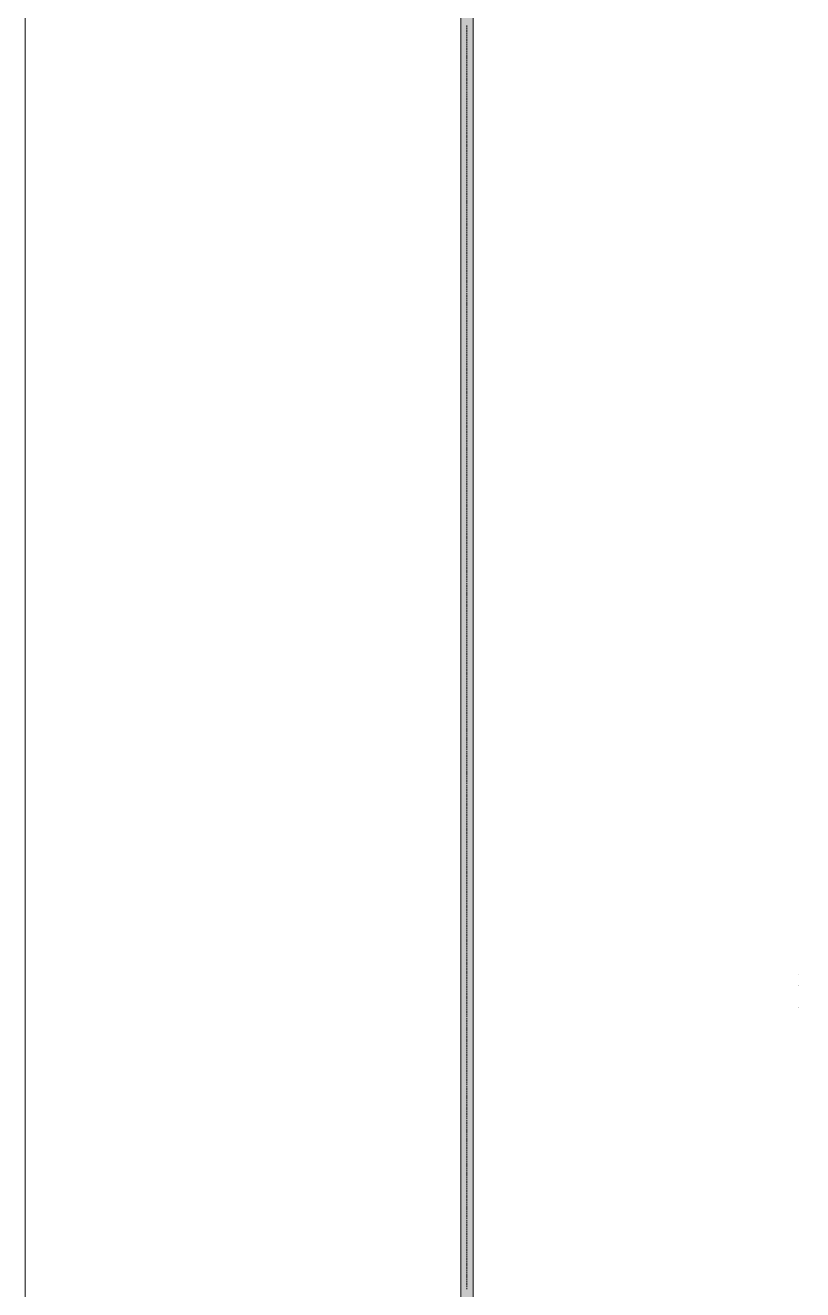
# Model space of a CAD drawing. Header units: millimetres. Extents: x -4415 to 173792, y -78716 to 47289.
# Drawn here: x -4415 to 8789, y -34442 to -12956 of the extents above; entities that cross this region are included whole.
import ezdxf

# ---------------------------------------------------------------- set-up
doc = ezdxf.new("R2010")
doc.units = ezdxf.units.MM

msp = doc.modelspace()

# ---------------------------------------------------------------- hatches: boundary and pattern name
h = msp.add_hatch(color=0)
h.dxf.hatch_style = 2
h.paths.add_polyline_path([(2980, 44393), (3191, 44183), (3191, -75611), (2980, -75821)])
h = msp.add_hatch(color=0)
h.dxf.hatch_style = 2
h.paths.add_polyline_path([(8714, -29088), (8710, -29084), (8714, -29080), (8718, -29084)])
h = msp.add_hatch(color=0)
h.dxf.hatch_style = 2
h.paths.add_polyline_path([(8714, -29088), (8710, -29084), (8714, -29080), (8718, -29084)])
h = msp.add_hatch(color=0)
h.dxf.hatch_style = 2
h.paths.add_polyline_path([(8714, -29088), (8710, -29084), (8714, -29080), (8718, -29084)])
h = msp.add_hatch(color=0)
h.dxf.hatch_style = 2
h.paths.add_polyline_path([(8714, -29271), (8710, -29267), (8714, -29263), (8718, -29267)])
h = msp.add_hatch(color=0)
h.dxf.hatch_style = 2
h.paths.add_polyline_path([(8714, -29271), (8710, -29267), (8714, -29263), (8718, -29267)])
h = msp.add_hatch(color=0)
h.dxf.hatch_style = 2
h.paths.add_polyline_path([(8714, -29271), (8710, -29267), (8714, -29263), (8718, -29267)])
h = msp.add_hatch(color=0)
h.dxf.hatch_style = 2
h.paths.add_polyline_path([(8714, -29331), (8710, -29327), (8714, -29323), (8718, -29327)])
h = msp.add_hatch(color=0)
h.dxf.hatch_style = 2
h.paths.add_polyline_path([(8714, -29331), (8710, -29327), (8714, -29323), (8718, -29327)])
h = msp.add_hatch(color=0)
h.dxf.hatch_style = 2
h.paths.add_polyline_path([(8714, -29331), (8710, -29327), (8714, -29323), (8718, -29327)])
h = msp.add_hatch(color=0)
h.dxf.hatch_style = 2
h.paths.add_polyline_path([(8714, -29644), (8710, -29640), (8714, -29636), (8718, -29640)])
h = msp.add_hatch(color=0)
h.dxf.hatch_style = 2
h.paths.add_polyline_path([(8714, -29644), (8710, -29640), (8714, -29636), (8718, -29640)])
h = msp.add_hatch(color=0)
h.dxf.hatch_style = 2
h.paths.add_polyline_path([(8714, -29897), (8710, -29893), (8714, -29889), (8718, -29893)])
h = msp.add_hatch(color=0)
h.dxf.hatch_style = 2
h.paths.add_polyline_path([(8714, -29897), (8710, -29893), (8714, -29889), (8718, -29893)])
h = msp.add_hatch(color=0)
h.dxf.hatch_style = 2
h.paths.add_polyline_path([(8714, -29897), (8710, -29893), (8714, -29889), (8718, -29893)])
h = msp.add_hatch(color=0)
h.dxf.hatch_style = 2
h.paths.add_polyline_path([(8714, -29901), (8710, -29897), (8714, -29893), (8718, -29897)])

# ---------------------------------------------------------------- linework, layer by layer
at = {"color": 0, "lineweight": 0}
for points in [[(-4415, -78716), (173792, -78716), (173792, 47289), (-4415, 47289)], [(2980, 44393), (3191, 44183), (3191, -75611), (2980, -75821)]]:
    msp.add_lwpolyline(points, close=True, dxfattribs=at)
for points in [[(3085, -12988), (3085, -12961)], [(3085, -13027), (3085, -12999)], [(3085, -13066), (3085, -13038)], [(3085, -13104), (3085, -13076)], [(3085, -13143), (3085, -13115)], [(3085, -13182), (3085, -13154)], [(3085, -13219), (3085, -13192)], [(3085, -13258), (3085, -13231)], [(3085, -13296), (3085, -13270)], [(3085, -13335), (3085, -13307)], [(3085, -13374), (3085, -13346)], [(3085, -13412), (3085, -13384)], [(3085, -13451), (3085, -13423)], [(3085, -13489), (3085, -13462)], [(3085, -13527), (3085, -13500)], [(3085, -13566), (3085, -13539)], [(3085, -13605), (3085, -13577)], [(3085, -13643), (3085, -13615)], [(3085, -13682), (3085, -13654)], [(3085, -13720), (3085, -13693)], [(3085, -13759), (3085, -13731)], [(3085, -13797), (3085, -13770)], [(3085, -13835), (3085, -13808)], [(3085, -13874), (3085, -13847)], [(3085, -13913), (3085, -13885)], [(3085, -13951), (3085, -13923)], [(3085, -13990), (3085, -13962)], [(3085, -14029), (3085, -14001)], [(3085, -14066), (3085, -14039)], [(3085, -14105), (3085, -14078)], [(3085, -14143), (3085, -14117)], [(3085, -14182), (3085, -14154)], [(3085, -14221), (3085, -14193)], [(3085, -14259), (3085, -14231)], [(3085, -14298), (3085, -14270)], [(3085, -14337), (3085, -14309)], [(3085, -14374), (3085, -14347)], [(3085, -14413), (3085, -14386)], [(3085, -14451), (3085, -14425)], [(3085, -14490), (3085, -14462)], [(3085, -14529), (3085, -14501)], [(3085, -14567), (3085, -14540)], [(3085, -14606), (3085, -14578)], [(3085, -14644), (3085, -14617)], [(3085, -14682), (3085, -14655)], [(3085, -14721), (3085, -14694)], [(3085, -14760), (3085, -14732)], [(3085, -14798), (3085, -14770)], [(3085, -14837), (3085, -14809)], [(3085, -14876), (3085, -14848)], [(3085, -14914), (3085, -14886)], [(3085, -14952), (3085, -14925)], [(3085, -14990), (3085, -14964)], [(3085, -15029), (3085, -15001)], [(3085, -15068), (3085, -15040)], [(3085, -15106), (3085, -15078)], [(3085, -15145), (3085, -15117)], [(3085, -15184), (3085, -15156)], [(3085, -15221), (3085, -15194)], [(3085, -15260), (3085, -15233)], [(3085, -15298), (3085, -15272)], [(3085, -15337), (3085, -15309)], [(3085, -15376), (3085, -15348)], [(3085, -15414), (3085, -15387)], [(3085, -15453), (3085, -15425)], [(3085, -15491), (3085, -15464)], [(3085, -15529), (3085, -15502)], [(3085, -15568), (3085, -15541)], [(3085, -15607), (3085, -15579)], [(3085, -15645), (3085, -15617)], [(3085, -15684), (3085, -15656)], [(3085, -15723), (3085, -15695)], [(3085, -15761), (3085, -15733)], [(3085, -15799), (3085, -15772)], [(3085, -15837), (3085, -15811)], [(3085, -15876), (3085, -15849)], [(3085, -15915), (3085, -15887)], [(3085, -15953), (3085, -15925)], [(3085, -15992), (3085, -15964)], [(3085, -16031), (3085, -16003)], [(3085, -16068), (3085, -16041)], [(3085, -16107), (3085, -16080)], [(3085, -16145), (3085, -16119)], [(3085, -16184), (3085, -16156)], [(3085, -16223), (3085, -16195)], [(3085, -16261), (3085, -16233)], [(3085, -16300), (3085, -16272)], [(3085, -16339), (3085, -16311)], [(3085, -16376), (3085, -16349)], [(3085, -16415), (3085, -16388)], [(3085, -16454), (3085, -16427)], [(3085, -16492), (3085, -16464)], [(3085, -16531), (3085, -16503)], [(3085, -16570), (3085, -16542)], [(3085, -16608), (3085, -16580)], [(3085, -16646), (3085, -16619)], [(3085, -16684), (3085, -16658)], [(3085, -16723), (3085, -16696)], [(3085, -16762), (3085, -16734)], [(3085, -16800), (3085, -16772)], [(3085, -16839), (3085, -16811)], [(3085, -16878), (3085, -16850)], [(3085, -16916), (3085, -16888)], [(3085, -16954), (3085, -16927)], [(3085, -16992), (3085, -16966)], [(3085, -17031), (3085, -17003)], [(3085, -17070), (3085, -17042)], [(3085, -17108), (3085, -17080)], [(3085, -17147), (3085, -17119)], [(3085, -17186), (3085, -17158)], [(3085, -17223), (3085, -17196)], [(3085, -17262), (3085, -17235)], [(3085, -17301), (3085, -17274)], [(3085, -17339), (3085, -17311)], [(3085, -17378), (3085, -17350)], [(3085, -17416), (3085, -17389)], [(3085, -17455), (3085, -17427)], [(3085, -17493), (3085, -17466)], [(3085, -17531), (3085, -17505)], [(3085, -17570), (3085, -17543)], [(3085, -17609), (3085, -17581)], [(3085, -17647), (3085, -17619)], [(3085, -17686), (3085, -17658)], [(3085, -17725), (3085, -17697)], [(3085, -17763), (3085, -17735)], [(3085, -17801), (3085, -17774)], [(3085, -17839), (3085, -17813)], [(3085, -17878), (3085, -17851)], [(3085, -17917), (3085, -17889)], [(3085, -17955), (3085, -17927)], [(3085, -17994), (3085, -17966)], [(3085, -18033), (3085, -18005)], [(3085, -18070), (3085, -18043)], [(3085, -18109), (3085, -18082)], [(3085, -18148), (3085, -18121)], [(3085, -18186), (3085, -18158)], [(3085, -18225), (3085, -18197)], [(3085, -18263), (3085, -18236)], [(3085, -18302), (3085, -18274)], [(3085, -18341), (3085, -18313)], [(3085, -18378), (3085, -18352)], [(3085, -18417), (3085, -18390)], [(3085, -18456), (3085, -18429)], [(3085, -18494), (3085, -18466)], [(3085, -18533), (3085, -18505)], [(3085, -18572), (3085, -18544)], [(3085, -18610), (3085, -18582)], [(3085, -18648), (3085, -18621)], [(3085, -18686), (3085, -18660)], [(3085, -18725), (3085, -18698)], [(3085, -18764), (3085, -18736)], [(3085, -18802), (3085, -18774)], [(3085, -18841), (3085, -18813)], [(3085, -18880), (3085, -18852)], [(3085, -18918), (3085, -18890)], [(3085, -18956), (3085, -18929)], [(3085, -18995), (3085, -18968)], [(3085, -19033), (3085, -19006)], [(3085, -19072), (3085, -19044)], [(3085, -19110), (3085, -19083)], [(3085, -19149), (3085, -19121)], [(3085, -19188), (3085, -19160)], [(3085, -19225), (3085, -19198)], [(3085, -19264), (3085, -19237)], [(3085, -19303), (3085, -19276)], [(3085, -19341), (3085, -19313)], [(3085, -19380), (3085, -19352)], [(3085, -19419), (3085, -19391)], [(3085, -19457), (3085, -19429)], [(3085, -19496), (3085, -19468)], [(3085, -19533), (3085, -19507)], [(3085, -19572), (3085, -19545)], [(3085, -19611), (3085, -19583)], [(3085, -19649), (3085, -19621)], [(3085, -19688), (3085, -19660)], [(3085, -19727), (3085, -19699)], [(3085, -19765), (3085, -19737)], [(3085, -19803), (3085, -19776)], [(3085, -19842), (3085, -19815)], [(3085, -19880), (3085, -19853)], [(3085, -19919), (3085, -19891)], [(3085, -19957), (3085, -19930)], [(3085, -19996), (3085, -19968)], [(3085, -20035), (3085, -20007)], [(3085, -20072), (3085, -20045)], [(3085, -20111), (3085, -20084)], [(3085, -20150), (3085, -20123)], [(3085, -20188), (3085, -20160)], [(3085, -20227), (3085, -20199)], [(3085, -20266), (3085, -20238)], [(3085, -20304), (3085, -20276)], [(3085, -20343), (3085, -20315)], [(3085, -20380), (3085, -20354)], [(3085, -20419), (3085, -20392)], [(3085, -20458), (3085, -20431)], [(3085, -20496), (3085, -20468)], [(3085, -20535), (3085, -20507)], [(3085, -20574), (3085, -20546)], [(3085, -20612), (3085, -20584)], [(3085, -20650), (3085, -20623)], [(3085, -20689), (3085, -20662)], [(3085, -20727), (3085, -20700)], [(3085, -20766), (3085, -20738)], [(3085, -20804), (3085, -20777)], [(3085, -20843), (3085, -20815)], [(3085, -20882), (3085, -20854)], [(3085, -20920), (3085, -20892)], [(3085, -20958), (3085, -20931)], [(3085, -20997), (3085, -20970)], [(3085, -21035), (3085, -21008)], [(3085, -21074), (3085, -21046)], [(3085, -21113), (3085, -21085)], [(3085, -21151), (3085, -21123)], [(3085, -21190), (3085, -21162)], [(3085, -21227), (3085, -21201)], [(3085, -21266), (3085, -21239)], [(3085, -21305), (3085, -21278)], [(3085, -21343), (3085, -21315)], [(3085, -21382), (3085, -21354)], [(3085, -21421), (3085, -21393)], [(3085, -21459), (3085, -21431)], [(3085, -21498), (3085, -21470)], [(3085, -21535), (3085, -21509)], [(3085, -21574), (3085, -21547)], [(3085, -21613), (3085, -21585)], [(3085, -21651), (3085, -21624)], [(3085, -21690), (3085, -21662)], [(3085, -21729), (3085, -21701)], [(3085, -21767), (3085, -21739)], [(3085, -21805), (3085, -21778)], [(3085, -21844), (3085, -21817)], [(3085, -21882), (3085, -21855)], [(3085, -21921), (3085, -21893)], [(3085, -21960), (3085, -21932)], [(3085, -21998), (3085, -21970)], [(3085, -22037), (3085, -22009)], [(3085, -22074), (3085, -22048)], [(3085, -22113), (3085, -22086)], [(3085, -22152), (3085, -22125)], [(3085, -22190), (3085, -22162)], [(3085, -22229), (3085, -22201)], [(3085, -22268), (3085, -22240)], [(3085, -22306), (3085, -22278)], [(3085, -22345), (3085, -22317)], [(3085, -22382), (3085, -22356)], [(3085, -22421), (3085, -22394)], [(3085, -22460), (3085, -22433)], [(3085, -22498), (3085, -22471)], [(3085, -22537), (3085, -22509)], [(3085, -22576), (3085, -22548)], [(3085, -22614), (3085, -22586)], [(3085, -22652), (3085, -22625)], [(3085, -22691), (3085, -22664)], [(3085, -22729), (3085, -22702)], [(3085, -22768), (3085, -22740)], [(3085, -22807), (3085, -22779)], [(3085, -22845), (3085, -22817)], [(3085, -22884), (3085, -22856)], [(3085, -22922), (3085, -22895)], [(3085, -22960), (3085, -22933)], [(3085, -22999), (3085, -22972)], [(3085, -23037), (3085, -23010)], [(3085, -23076), (3085, -23048)], [(3085, -23115), (3085, -23087)], [(3085, -23153), (3085, -23125)], [(3085, -23192), (3085, -23164)], [(3085, -23229), (3085, -23203)], [(3085, -23268), (3085, -23241)], [(3085, -23307), (3085, -23280)], [(3085, -23345), (3085, -23318)], [(3085, -23384), (3085, -23356)], [(3085, -23423), (3085, -23395)], [(3085, -23461), (3085, -23433)], [(3085, -23500), (3085, -23472)], [(3085, -23538), (3085, -23511)], [(3085, -23576), (3085, -23549)], [(3085, -23615), (3085, -23587)], [(3085, -23654), (3085, -23626)], [(3085, -23692), (3085, -23664)], [(3085, -23731), (3085, -23703)], [(3085, -23769), (3085, -23742)], [(3085, -23807), (3085, -23780)], [(3085, -23846), (3085, -23819)], [(3085, -23884), (3085, -23857)], [(3085, -23923), (3085, -23895)], [(3085, -23962), (3085, -23934)], [(3085, -24000), (3085, -23972)], [(3085, -24039), (3085, -24011)], [(3085, -24078), (3085, -24050)], [(3085, -24115), (3085, -24088)], [(3085, -24154), (3085, -24127)], [(3085, -24192), (3085, -24164)], [(3085, -24231), (3085, -24203)], [(3085, -24270), (3085, -24242)], [(3085, -24308), (3085, -24280)], [(3085, -24347), (3085, -24319)], [(3085, -24385), (3085, -24358)], [(3085, -24423), (3085, -24396)], [(3085, -24462), (3085, -24435)], [(3085, -24500), (3085, -24473)], [(3085, -24539), (3085, -24511)], [(3085, -24578), (3085, -24550)], [(3085, -24616), (3085, -24589)], [(3085, -24654), (3085, -24627)], [(3085, -24693), (3085, -24666)], [(3085, -24731), (3085, -24704)], [(3085, -24770), (3085, -24742)], [(3085, -24809), (3085, -24781)], [(3085, -24847), (3085, -24819)], [(3085, -24886), (3085, -24858)], [(3085, -24925), (3085, -24897)], [(3085, -24962), (3085, -24935)], [(3085, -25001), (3085, -24974)], [(3085, -25039), (3085, -25013)], [(3085, -25078), (3085, -25050)], [(3085, -25117), (3085, -25089)], [(3085, -25155), (3085, -25127)], [(3085, -25194), (3085, -25166)], [(3085, -25232), (3085, -25205)], [(3085, -25270), (3085, -25243)], [(3085, -25309), (3085, -25282)], [(3085, -25347), (3085, -25320)], [(3085, -25386), (3085, -25358)], [(3085, -25425), (3085, -25397)], [(3085, -25463), (3085, -25436)], [(3085, -25502), (3085, -25474)], [(3085, -25540), (3085, -25513)], [(3085, -25578), (3085, -25551)], [(3085, -25617), (3085, -25590)], [(3085, -25656), (3085, -25628)], [(3085, -25694), (3085, -25666)], [(3085, -25733), (3085, -25705)], [(3085, -25772), (3085, -25744)], [(3085, -25809), (3085, -25782)], [(3085, -25848), (3085, -25821)], [(3085, -25886), (3085, -25860)], [(3085, -25925), (3085, -25897)], [(3085, -25964), (3085, -25936)], [(3085, -26002), (3085, -25974)], [(3085, -26041), (3085, -26013)], [(3085, -26080), (3085, -26052)], [(3085, -26117), (3085, -26090)], [(3085, -26156), (3085, -26129)], [(3085, -26194), (3085, -26167)], [(3085, -26233), (3085, -26205)], [(3085, -26272), (3085, -26244)], [(3085, -26310), (3085, -26282)], [(3085, -26349), (3085, -26321)], [(3085, -26387), (3085, -26360)], [(3085, -26425), (3085, -26398)], [(3085, -26464), (3085, -26437)], [(3085, -26503), (3085, -26475)], [(3085, -26541), (3085, -26513)], [(3085, -26580), (3085, -26552)], [(3085, -26619), (3085, -26591)], [(3085, -26656), (3085, -26629)], [(3085, -26695), (3085, -26668)], [(3085, -26733), (3085, -26707)], [(3085, -26772), (3085, -26744)], [(3085, -26811), (3085, -26783)], [(3085, -26849), (3085, -26821)], [(3085, -26888), (3085, -26860)], [(3085, -26927), (3085, -26899)], [(3085, -26964), (3085, -26937)], [(3085, -27003), (3085, -26976)], [(3085, -27041), (3085, -27015)], [(3085, -27080), (3085, -27052)], [(3085, -27119), (3085, -27091)], [(3085, -27157), (3085, -27129)], [(3085, -27196), (3085, -27168)], [(3085, -27234), (3085, -27207)], [(3085, -27272), (3085, -27245)], [(3085, -27311), (3085, -27284)], [(3085, -27350), (3085, -27322)], [(3085, -27388), (3085, -27360)], [(3085, -27427), (3085, -27399)], [(3085, -27465), (3085, -27438)], [(3085, -27504), (3085, -27476)], [(3085, -27542), (3085, -27515)], [(3085, -27580), (3085, -27554)], [(3085, -27619), (3085, -27592)], [(3085, -27658), (3085, -27630)], [(3085, -27696), (3085, -27668)], [(3085, -27735), (3085, -27707)], [(3085, -27774), (3085, -27746)], [(3085, -27811), (3085, -27784)], [(3085, -27850), (3085, -27823)], [(3085, -27888), (3085, -27862)], [(3085, -27927), (3085, -27899)], [(3085, -27966), (3085, -27938)], [(3085, -28004), (3085, -27976)], [(3085, -28043), (3085, -28015)], [(3085, -28082), (3085, -28054)], [(3085, -28119), (3085, -28092)], [(3085, -28158), (3085, -28131)], [(3085, -28197), (3085, -28169)], [(3085, -28235), (3085, -28207)], [(3085, -28274), (3085, -28246)], [(3085, -28312), (3085, -28285)], [(3085, -28351), (3085, -28323)], [(3085, -28389), (3085, -28362)], [(3085, -28427), (3085, -28401)], [(3085, -28466), (3085, -28439)], [(3085, -28505), (3085, -28477)], [(3085, -28543), (3085, -28515)], [(3085, -28582), (3085, -28554)], [(3085, -28621), (3085, -28593)], [(3085, -28658), (3085, -28631)], [(3085, -28697), (3085, -28670)], [(3085, -28735), (3085, -28709)], [(3085, -28774), (3085, -28746)], [(3085, -28813), (3085, -28785)], [(3085, -28851), (3085, -28823)], [(3085, -28890), (3085, -28862)], [(3085, -28929), (3085, -28901)], [(3085, -28966), (3085, -28939)], [(3085, -29005), (3085, -28978)], [(3085, -29044), (3085, -29017)], [(3085, -29082), (3085, -29054)], [(3085, -29121), (3085, -29093)], [(3085, -29159), (3085, -29132)], [(3085, -29198), (3085, -29170)], [(3085, -29236), (3085, -29209)], [(3085, -29274), (3085, -29247)], [(3085, -29313), (3085, -29286)], [(3085, -29352), (3085, -29324)], [(3085, -29390), (3085, -29362)], [(3085, -29429), (3085, -29401)], [(3085, -29468), (3085, -29440)], [(3085, -29506), (3085, -29478)], [(3085, -29544), (3085, -29517)], [(3085, -29582), (3085, -29556)], [(3085, -29621), (3085, -29594)], [(3085, -29660), (3085, -29632)], [(3085, -29698), (3085, -29670)], [(3085, -29737), (3085, -29709)], [(3085, -29776), (3085, -29748)], [(3085, -29813), (3085, -29786)], [(3085, -29852), (3085, -29825)], [(3085, -29891), (3085, -29864)], [(3085, -29929), (3085, -29901)], [(3085, -29968), (3085, -29940)], [(3085, -30006), (3085, -29979)], [(3085, -30045), (3085, -30017)], [(3085, -30084), (3085, -30056)], [(3085, -30121), (3085, -30094)], [(3085, -30160), (3085, -30133)], [(3085, -30199), (3085, -30172)], [(3085, -30237), (3085, -30209)], [(3085, -30276), (3085, -30248)], [(3085, -30315), (3085, -30287)], [(3085, -30353), (3085, -30325)], [(3085, -30391), (3085, -30364)], [(3085, -30429), (3085, -30403)], [(3085, -30468), (3085, -30441)], [(3085, -30507), (3085, -30479)], [(3085, -30545), (3085, -30517)], [(3085, -30584), (3085, -30556)], [(3085, -30623), (3085, -30595)], [(3085, -30661), (3085, -30633)], [(3085, -30699), (3085, -30672)], [(3085, -30738), (3085, -30711)], [(3085, -30776), (3085, -30748)], [(3085, -30815), (3085, -30787)], [(3085, -30853), (3085, -30826)], [(3085, -30892), (3085, -30864)], [(3085, -30931), (3085, -30903)], [(3085, -30968), (3085, -30941)], [(3085, -31007), (3085, -30980)], [(3085, -31046), (3085, -31019)], [(3085, -31084), (3085, -31056)], [(3085, -31123), (3085, -31095)], [(3085, -31162), (3085, -31134)], [(3085, -31200), (3085, -31172)], [(3085, -31238), (3085, -31211)], [(3085, -31276), (3085, -31250)], [(3085, -31315), (3085, -31288)], [(3085, -31354), (3085, -31326)], [(3085, -31392), (3085, -31364)], [(3085, -31431), (3085, -31403)], [(3085, -31470), (3085, -31442)], [(3085, -31508), (3085, -31480)], [(3085, -31546), (3085, -31519)], [(3085, -31584), (3085, -31558)], [(3085, -31623), (3085, -31596)], [(3085, -31662), (3085, -31634)], [(3085, -31700), (3085, -31673)], [(3085, -31739), (3085, -31711)], [(3085, -31778), (3085, -31750)], [(3085, -31815), (3085, -31788)], [(3085, -31854), (3085, -31827)], [(3085, -31893), (3085, -31866)], [(3085, -31931), (3085, -31903)], [(3085, -31970), (3085, -31942)], [(3085, -32009), (3085, -31981)], [(3085, -32047), (3085, -32019)], [(3085, -32086), (3085, -32058)], [(3085, -32123), (3085, -32097)], [(3085, -32162), (3085, -32135)], [(3085, -32201), (3085, -32174)], [(3085, -32239), (3085, -32211)], [(3085, -32278), (3085, -32250)], [(3085, -32317), (3085, -32289)], [(3085, -32355), (3085, -32327)], [(3085, -32393), (3085, -32366)], [(3085, -32431), (3085, -32405)], [(3085, -32470), (3085, -32443)], [(3085, -32509), (3085, -32481)], [(3085, -32547), (3085, -32520)], [(3085, -32586), (3085, -32558)], [(3085, -32625), (3085, -32597)], [(3085, -32663), (3085, -32635)], [(3085, -32701), (3085, -32674)], [(3085, -32740), (3085, -32713)], [(3085, -32778), (3085, -32750)], [(3085, -32817), (3085, -32789)], [(3085, -32856), (3085, -32828)], [(3085, -32894), (3085, -32866)], [(3085, -32933), (3085, -32905)], [(3085, -32970), (3085, -32944)], [(3085, -33009), (3085, -32982)], [(3085, -33048), (3085, -33021)], [(3085, -33086), (3085, -33058)], [(3085, -33125), (3085, -33097)], [(3085, -33164), (3085, -33136)], [(3085, -33202), (3085, -33174)], [(3085, -33240), (3085, -33213)], [(3085, -33278), (3085, -33252)], [(3085, -33317), (3085, -33290)], [(3085, -33356), (3085, -33328)], [(3085, -33394), (3085, -33367)], [(3085, -33433), (3085, -33405)], [(3085, -33472), (3085, -33444)], [(3085, -33510), (3085, -33482)], [(3085, -33548), (3085, -33521)], [(3085, -33587), (3085, -33560)], [(3085, -33625), (3085, -33598)], [(3085, -33664), (3085, -33636)], [(3085, -33703), (3085, -33675)], [(3085, -33741), (3085, -33713)], [(3085, -33780), (3085, -33752)], [(3085, -33817), (3085, -33791)], [(3085, -33856), (3085, -33829)], [(3085, -33895), (3085, -33868)], [(3085, -33933), (3085, -33905)], [(3085, -33972), (3085, -33944)], [(3085, -34011), (3085, -33983)], [(3085, -34049), (3085, -34021)], [(3085, -34088), (3085, -34060)], [(3085, -34125), (3085, -34099)], [(3085, -34164), (3085, -34137)], [(3085, -34203), (3085, -34176)], [(3085, -34241), (3085, -34213)], [(3085, -34280), (3085, -34252)], [(3085, -34319), (3085, -34291)], [(3085, -34357), (3085, -34329)], [(3085, -34395), (3085, -34368)], [(3085, -34434), (3085, -34407)]]:
    msp.add_lwpolyline(points, dxfattribs=at)

doc.saveas('drawing.dxf')
